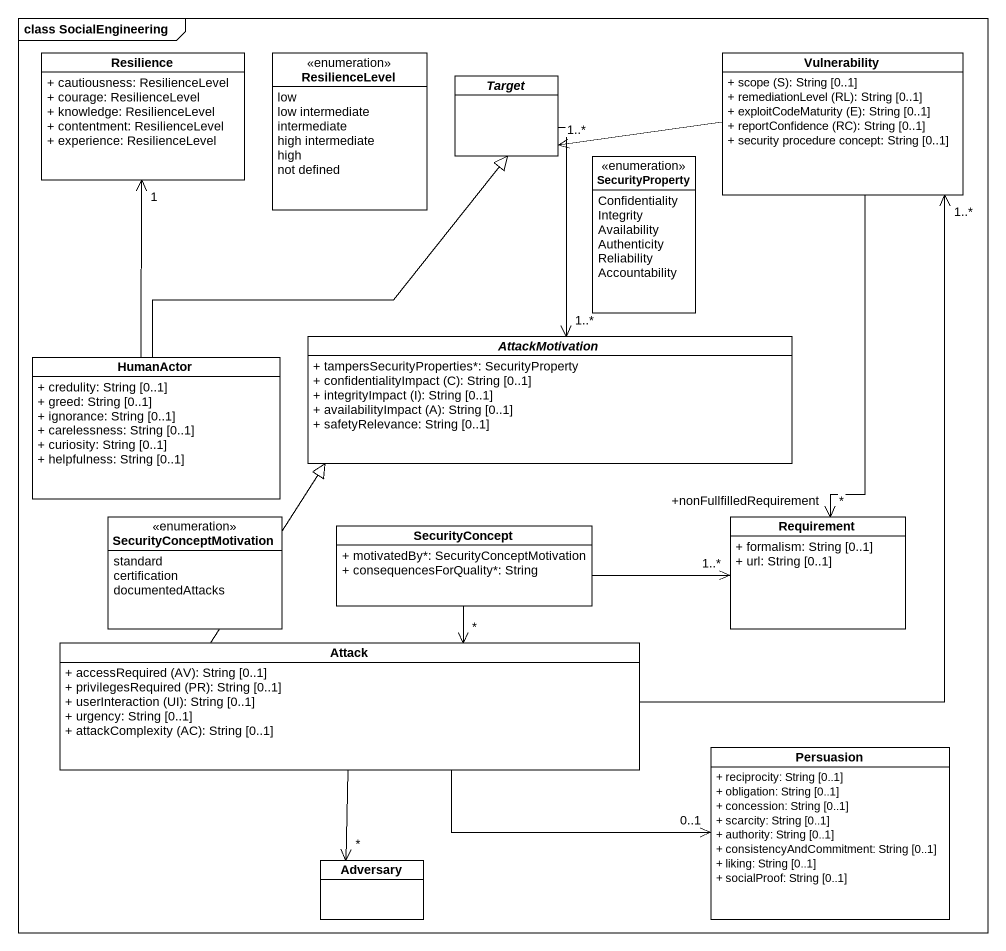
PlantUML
@startuml
mainframe class SocialEngineering
hide circle
hide empty members
skinparam classAttributeIconSize 0
class Resilience {
  + cautiousness: ResilienceLevel
  + courage: ResilienceLevel
  + knowledge: ResilienceLevel
  + contentment: ResilienceLevel
  + experience: ResilienceLevel
}
enum ResilienceLevel {
  low
  low intermediate
  intermediate
  high intermediate
  high
  not defined
}
abstract class Target
class Vulnerability {
  {field} + scope (S): String [0..1]
  {field} + remediationLevel (RL): String [0..1]
  {field} + exploitCodeMaturity (E): String [0..1]
  {field} + reportConfidence (RC): String [0..1]
  + security procedure concept: String [0..1]
}
enum SecurityProperty {
  Confidentiality
  Integrity
  Availability
  Authenticity
  Reliability
  Accountability
}
class HumanActor {
  + credulity: String [0..1]
  + greed: String [0..1]
  + ignorance: String [0..1]
  + carelessness: String [0..1]
  + curiosity: String [0..1]
  + helpfulness: String [0..1]
}
abstract class AttackMotivation {
  + tampersSecurityProperties*: SecurityProperty
  {field} + confidentialityImpact (C): String [0..1]
  {field} + integrityImpact (I): String [0..1]
  {field} + availabilityImpact (A): String [0..1]
  + safetyRelevance: String [0..1]
}
enum SecurityConceptMotivation {
  standard
  certification
  documentedAttacks
}
class SecurityConcept {
  + motivatedBy*: SecurityConceptMotivation
  + consequencesForQuality*: String
}
class Requirement {
  + formalism: String [0..1]
  + url: String [0..1]
}
class Attack {
  {field} + accessRequired (AV): String [0..1]
  {field} + privilegesRequired (PR): String [0..1]
  {field} + userInteraction (UI): String [0..1]
  + urgency: String [0..1]
  {field} + attackComplexity (AC): String [0..1]
}
class Persuasion {
  + reciprocity: String [0..1]
  + obligation: String [0..1]
  + concession: String [0..1]
  + scarcity: String [0..1]
  + authority: String [0..1]
  + consistencyAndCommitment: String [0..1]
  + liking: String [0..1]
  + socialProof: String [0..1]
}
class Adversary
Target --> "1..*" AttackMotivation
Vulnerability -left-> "1..*" Target
Vulnerability --> "+nonFullfilledRequirement\n*" Requirement
HumanActor -up-> "1" Resilience
HumanActor -up-|> Target
SecurityConcept -right-> "1..*" Requirement
SecurityConcept --> "*" Attack
Attack -up-> "1..*" Vulnerability
Attack -up-|> AttackMotivation
Attack -right-> "0..1" Persuasion
Attack --> "*" Adversary
@enduml
